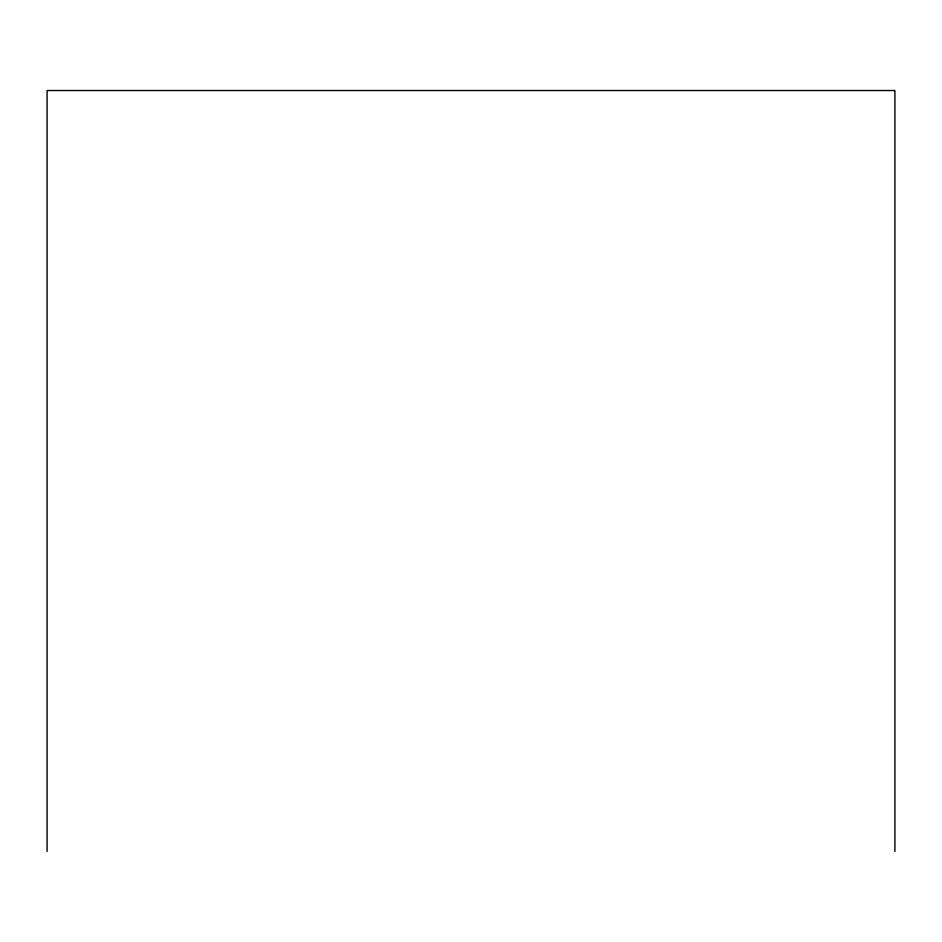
<?xml version="1.0" encoding="UTF-8"?>
<svg xmlns="http://www.w3.org/2000/svg" width="942" height="942" viewBox="0 0 942 942"><rect width="100%" height="100%" fill="white"/><g stroke="black" fill="none" stroke-linecap="round" stroke-linejoin="round"><path stroke-width="1.41" d="M894.9 851.474L894.9 90.526L47.1 90.526L47.1 851.474"/></g></svg>
